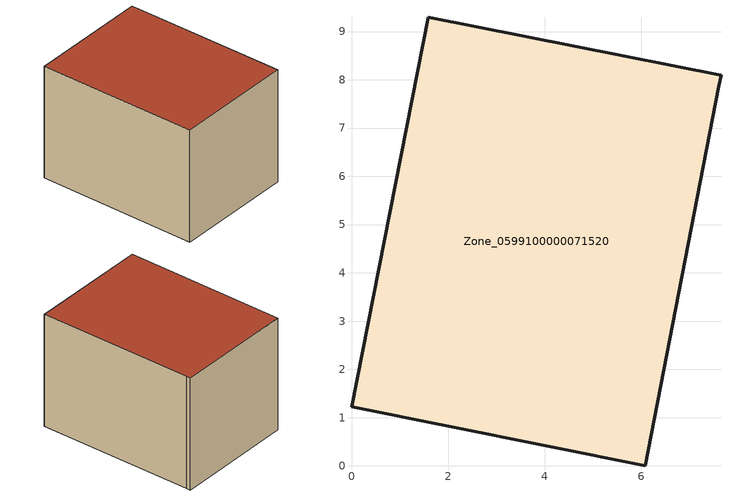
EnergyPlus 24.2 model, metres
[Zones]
Zone_0599100000071520
 floor ground (C_G): 1.59,9.3 7.66,8.09 7.61,7.87 6.08,0 0,1.22 z0
 wall outside (C_F): 6.08,0 7.61,7.87 7.66,8.09 1.59,9.3 0,1.22 6.08,0 z0:5.94
 roof outside (C_R): 7.66,8.09 1.59,9.3 0,1.22 6.08,0 7.61,7.87 z5.94
[BUILDING]
Pand.0599100000071520: North Axis=0; Terrain=City; Loads Convergence Tolerance Value=0.04; Temperature Convergence Tolerance Value=0.4; Solar Distribution=FullExterior; Maximum Number of Warmup Days=25; Minimum Number of Warmup Days=1
[Site:Location]
Rotterdam.The.Hague.AP_ZH_NLD Design_Conditions: Latitude=51.96; Longitude=4.45; Time Zone=1; Elevation=-4.5
[SITE:GROUNDTEMPERATURE:BUILDINGSURFACE]
18, 18, 18, 18, 18, 18, 18, 18, 18, 18, 18, 18
[MATERIAL] Thermal Absorptance=0.9; Solar Absorptance=0.7; Visible Absorptance=0.7
Name | Roughness | Thickness | Conductivity | Density | Specific Heat
G.TC.1965-1974 | MediumSmooth | 0.15 | 0.882353 | 540 | 1210
F.TC.1965-1974 | Rough | 0.3 | 0.697674 | 1920 | 840
R.TC.1965-1974 | MediumRough | 0.2 | 0.232558 | 1500 | 1000
[CONSTRUCTION]
C_G: G.TC.1965-1974
C_F: F.TC.1965-1974
C_R: R.TC.1965-1974
[ZONE]
Zone_0599100000071520: Type=1; Multiplier=1; Ceiling Height=Autocalculate; Volume=Autocalculate; Floor Area=autocalculate; Part of Total Floor Area=Yes
[ZONEINFILTRATION:DESIGNFLOWRATE]
Infil_Zone_0599100000071520: Zone or ZoneList or Space or SpaceList=Zone_0599100000071520; Schedule=AlwaysOn; Design Flow Rate Calculation Method=Flow/Area; Flow Rate per Floor Area=0.003; Constant Term Coefficient=1; Temperature Term Coefficient=0; Velocity Term Coefficient=0; Velocity Squared Term Coefficient=0
[HVACTEMPLATE:ZONE:IDEALLOADSAIRSYSTEM]
Zone_0599100000071520: Maximum Heating Supply Air Temperature=50; Minimum Cooling Supply Air Temperature=13; Maximum Heating Supply Air Humidity Ratio=0.0156; Minimum Cooling Supply Air Humidity Ratio=0.0077; Heating Limit=NoLimit; Cooling Limit=NoLimit; Dehumidification Control Type=ConstantSensibleHeatRatio; Cooling Sensible Heat Ratio=0.7; Dehumidification Setpoint=60; Humidification Control Type=None; Humidification Setpoint=30; Outdoor Air Method=None; Outdoor Air Flow Rate per Person=0.00944; Outdoor Air Flow Rate per Zone Floor Area=0; Outdoor Air Flow Rate per Zone=0; Demand Controlled Ventilation Type=None; Outdoor Air Economizer Type=NoEconomizer; Heat Recovery Type=None; Sensible Heat Recovery Effectiveness=0.7; Latent Heat Recovery Effectiveness=0.65
[ZONECONTROL:THERMOSTAT]
ThermostatControl_Zone_0599100000071520: Zone or ZoneList=Zone_0599100000071520; Control Type Schedule=DualSetpointControlType; Control 1=Thermostat_Zone_0599100000071520; Temperature Difference Between Cutout And Setpoint=0
[THERMOSTATSETPOINT:DUALSETPOINT]
Thermostat_Zone_0599100000071520: Heating Setpoint Temperature Schedule=HeatingSetpoint_Zone_0599100000071520; Cooling Setpoint Temperature Schedule=CoolingSetpoint_Zone_0599100000071520
[SCHEDULE:COMPACT]
HeatingSetpoint_Zone_0599100000071520: Through: 12/31, For: AllDays, Until: 24:00, 21
CoolingSetpoint_Zone_0599100000071520: Through: 12/31, For: AllDays, Until: 24:00, 24
DualSetpointControlType: Through: 12/31, For: AllDays, Until: 24:00, 4
AlwaysOn: Through: 12/31, For: AllDays, Until: 24:00, 1
